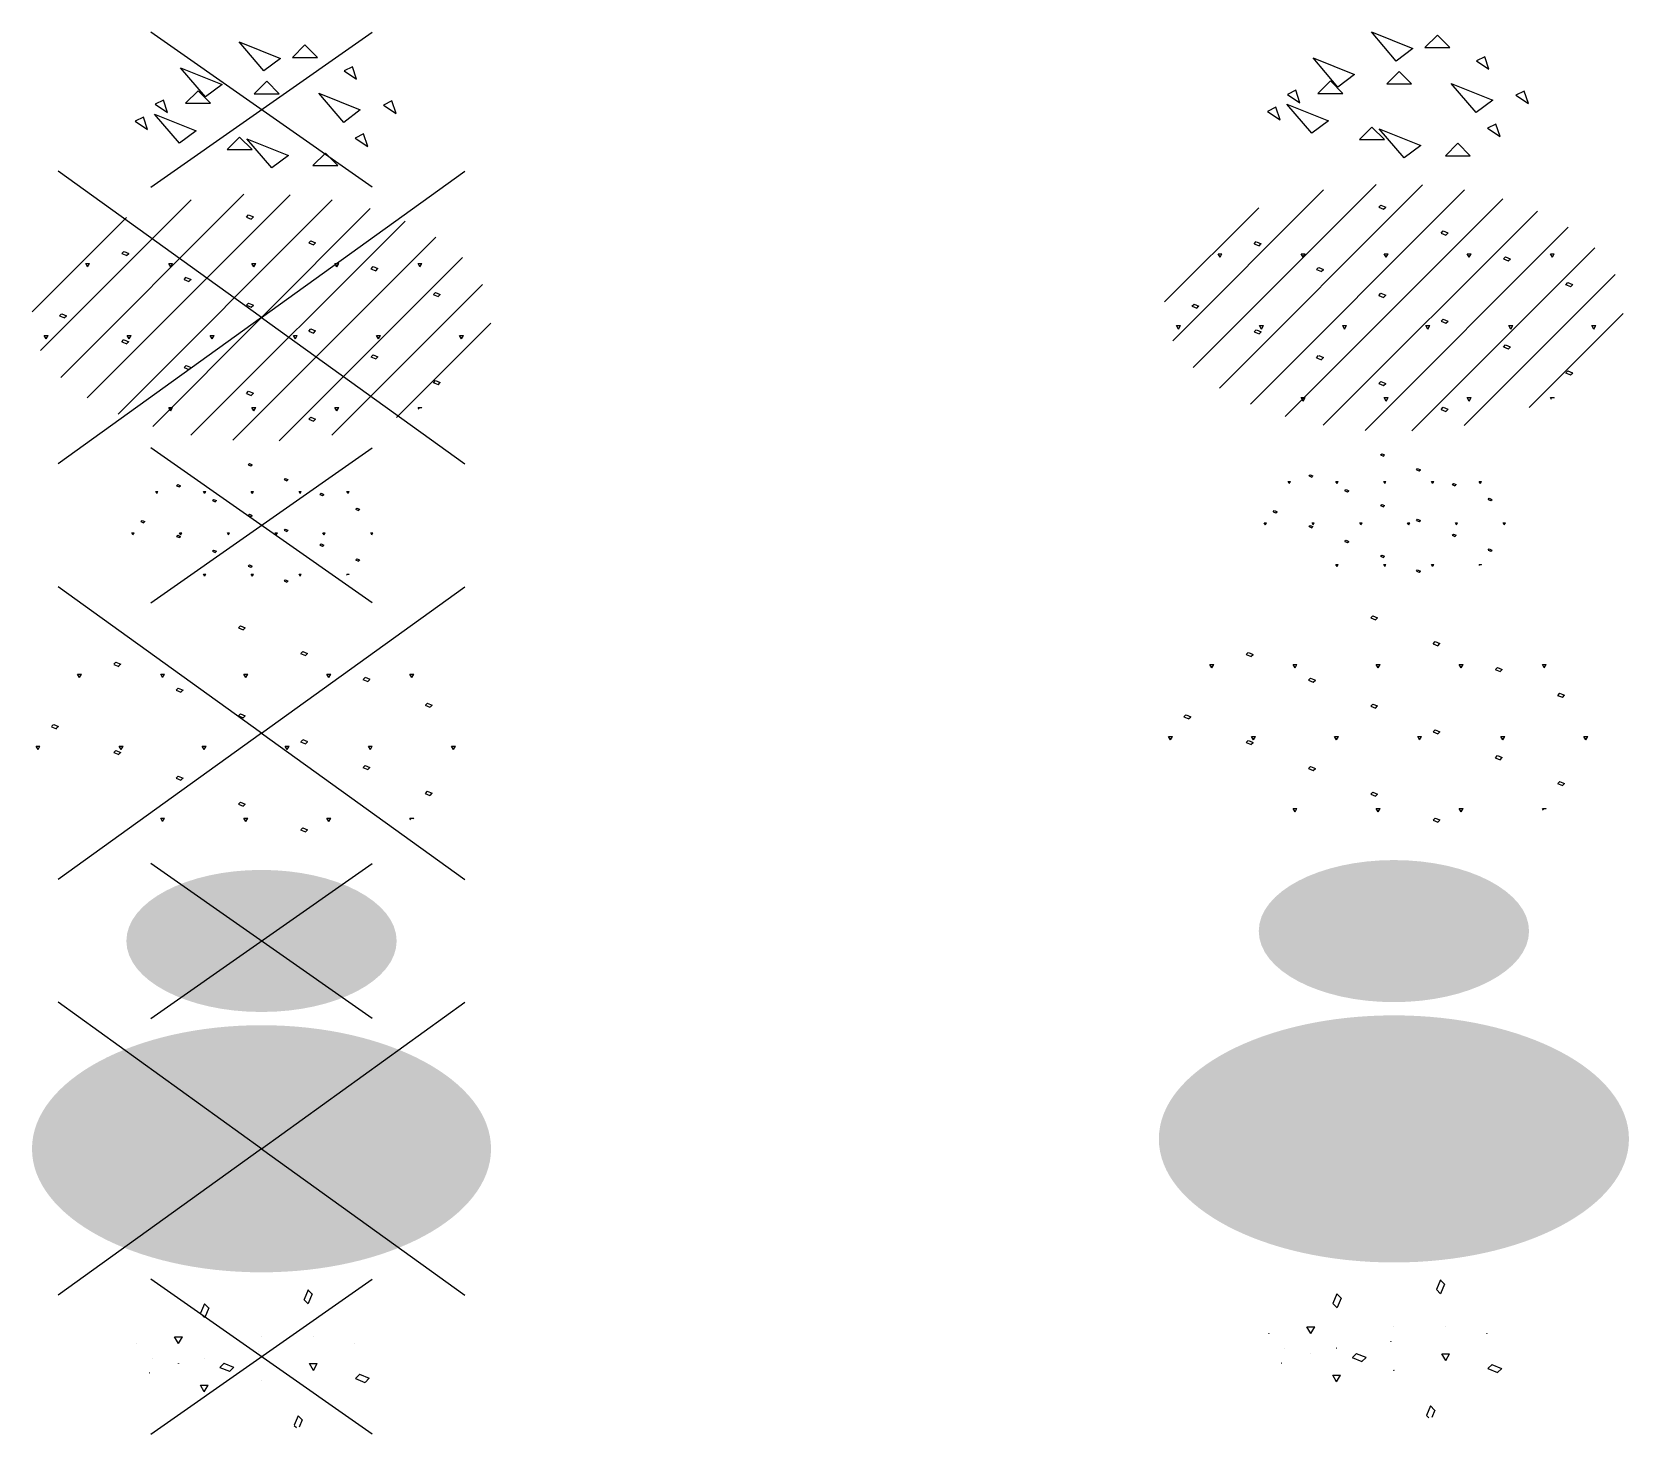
# Model space of a CAD drawing. Header units: metres. Extents: x -1099 to -1052, y 1073 to 2172.
# Drawn here: x -1090.48 to -1052.04, y 2138.03 to 2171.77 of the extents above; entities that cross this region are included whole.
import ezdxf
from ezdxf.enums import TextEntityAlignment as Align

# ---------------------------------------------------------------- set-up
doc = ezdxf.new("R2010")
doc.units = ezdxf.units.M
doc.styles.add('NLCS-ISO', font='NLCS-ISO.ttf')

# ---------------------------------------------------------------- blocks, each defined once
blk = doc.blocks.new('SVH-BETON_KL-SO')
for p, q in [((1.119, 1.606), (1.023, 1.375)), ((1.118, 1.604), (1.218, 1.504)), ((-1.372, 1.272), (-1.468, 1.041)), ((-1.373, 1.269), (-1.273, 1.169)), ((-1.272, 1.172), (-1.368, 0.941)), ((1.022, 1.373), (1.122, 1.273)), ((1.219, 1.506), (1.123, 1.275)), ((-1.469, 1.038), (-1.369, 0.938)), ((-2.094, 0.477), (-1.906, 0.477)), ((-2, 0.315), (-2.094, 0.477)), ((-2, 0.315), (-1.906, 0.477)), ((-1.005, -0.259), (-0.774, -0.354)), ((-1, -0.261), (-0.9, -0.161)), ((-0.905, -0.159), (-0.674, -0.254)), ((-0.769, -0.356), (-0.669, -0.256)), ((1.155, -0.17), (1.342, -0.17)), ((1.249, -0.333), (1.155, -0.17)), ((1.249, -0.333), (1.342, -0.17)), ((-1.471, -0.684), (-1.284, -0.684)), ((-1.378, -0.846), (-1.471, -0.684)), ((-1.378, -0.846), (-1.284, -0.684)), ((2.259, -0.524), (2.49, -0.62)), ((2.264, -0.526), (2.364, -0.426)), ((2.359, -0.424), (2.59, -0.52)), ((2.495, -0.622), (2.595, -0.522)), ((0.882, -1.423), (0.786, -1.654)), ((0.881, -1.425), (0.981, -1.525)), ((0.982, -1.523), (0.909, -1.7)), ((0.785, -1.656), (0.838, -1.709))]:
    blk.add_line(p, q)
for centre in [(0, 0.477), (1.249, 0.477), (-3.011, 0.314), (-0.074, 0.121), (2.238, 0.314), (-2.626, -0.036), (-2, -0.17), (-1.378, -0.036), (-2.701, -0.393), (0.002, -0.569)]:
    blk.add_circle(centre, 0.00119)
at = {"style": 'NLCS-ISO'}
blk.add_attdef('KLEUR', text='', height=1.8, dxfattribs=at).set_placement((4.25, 0), align=Align.MIDDLE_LEFT)
at = {"style": 'NLCS-ISO', "flags": 1}
blk.add_attdef('FUNCTIE', text='', height=1.8, dxfattribs=at).set_placement((0, -2.75), align=Align.TOP_CENTER)
blk = doc.blocks.new('SVH-BETON_ONGEWAPEND_INSITU_01-SO')
h = blk.add_hatch(color=253)
edge = h.paths.add_edge_path()
edge.add_ellipse((0, 0), major_axis=(5.658, 0), ratio=0.525412, start_angle=0, end_angle=360, ccw=False)
at = {"style": 'NLCS-ISO', "flags": 1}
blk.add_attdef('FUNCTIE', text='', height=1.8, dxfattribs=at).set_placement((0, -3.5), align=Align.TOP_CENTER)
blk = doc.blocks.new('SVH-BETON_ONGEWAPEND_INSITU_01_KL-SO')
h = blk.add_hatch(color=253)
edge = h.paths.add_edge_path()
edge.add_ellipse((0, 0), major_axis=(3.253, 0), ratio=0.525412, start_angle=0, end_angle=360, ccw=False)
at = {"style": 'NLCS-ISO'}
blk.add_attdef('KLEUR', text='', height=1.8, dxfattribs=at).set_placement((4.25, 0), align=Align.MIDDLE_LEFT)
at = {"style": 'NLCS-ISO', "flags": 1}
blk.add_attdef('FUNCTIE', text='', height=1.8, dxfattribs=at).set_placement((0, -2.75), align=Align.TOP_CENTER)
blk = doc.blocks.new('SVH-BETON_ONGEWAPEND_INSITU_02-SO')
for p, q in [((-0.556, 2.535), (-0.506, 2.585)), ((-0.556, 2.535), (-0.441, 2.487)), ((-0.506, 2.585), (-0.391, 2.537)), ((-0.441, 2.487), (-0.391, 2.537)), ((0.944, 1.914), (0.994, 1.964)), ((0.992, 1.964), (1.108, 1.916)), ((-3.556, 1.656), (-3.506, 1.706)), ((-3.554, 1.655), (-3.438, 1.607)), ((-3.504, 1.705), (-3.388, 1.657)), ((-3.441, 1.608), (-3.391, 1.658)), ((0.942, 1.914), (1.058, 1.866)), ((1.059, 1.866), (1.109, 1.916)), ((-4.38, 1.336), (-4.427, 1.417)), ((-4.427, 1.417), (-4.333, 1.417)), ((-4.38, 1.336), (-4.333, 1.417)), ((-2.38, 1.336), (-2.427, 1.417)), ((-2.427, 1.417), (-2.333, 1.417)), ((-2.38, 1.336), (-2.333, 1.417)), ((-0.38, 1.336), (-0.427, 1.417)), ((-0.427, 1.417), (-0.333, 1.417)), ((-0.38, 1.336), (-0.333, 1.417)), ((1.62, 1.336), (1.573, 1.417)), ((1.573, 1.417), (1.667, 1.417)), ((1.62, 1.336), (1.667, 1.417)), ((2.441, 1.293), (2.557, 1.245)), ((2.444, 1.292), (2.494, 1.342)), ((2.491, 1.343), (2.607, 1.295)), ((2.559, 1.244), (2.609, 1.294)), ((3.62, 1.336), (3.573, 1.417)), ((3.573, 1.417), (3.667, 1.417)), ((3.62, 1.336), (3.667, 1.417)), ((-2.056, 1.035), (-2.006, 1.085)), ((-2.055, 1.034), (-1.94, 0.987)), ((-2.005, 1.084), (-1.89, 1.037)), ((-1.941, 0.987), (-1.891, 1.037)), ((-0.556, 0.414), (-0.506, 0.464)), ((-0.556, 0.414), (-0.441, 0.366)), ((-0.506, 0.464), (-0.391, 0.416)), ((-0.441, 0.366), (-0.391, 0.416)), ((3.94, 0.672), (4.055, 0.625)), ((3.944, 0.671), (3.994, 0.721)), ((3.99, 0.722), (4.105, 0.675)), ((4.059, 0.623), (4.109, 0.673)), ((-5.056, 0.156), (-5.006, 0.206)), ((-5.053, 0.155), (-4.937, 0.107)), ((-5.003, 0.205), (-4.887, 0.157)), ((-4.941, 0.108), (-4.891, 0.158)), ((-5.38, -0.396), (-5.427, -0.315)), ((-5.427, -0.315), (-5.333, -0.315)), ((-5.38, -0.396), (-5.333, -0.315)), ((-3.38, -0.396), (-3.427, -0.315)), ((-3.427, -0.315), (-3.333, -0.315)), ((-3.38, -0.396), (-3.333, -0.315)), ((-1.38, -0.396), (-1.427, -0.315)), ((-1.427, -0.315), (-1.333, -0.315)), ((-1.38, -0.396), (-1.333, -0.315)), ((0.62, -0.396), (0.573, -0.315)), ((0.573, -0.315), (0.667, -0.315)), ((0.62, -0.396), (0.667, -0.315)), ((0.942, -0.207), (1.058, -0.255)), ((0.944, -0.208), (0.994, -0.158)), ((0.992, -0.157), (1.108, -0.205)), ((1.059, -0.256), (1.109, -0.206)), ((2.62, -0.396), (2.573, -0.315)), ((2.573, -0.315), (2.667, -0.315)), ((2.62, -0.396), (2.667, -0.315)), ((4.62, -0.396), (4.573, -0.315)), ((4.573, -0.315), (4.667, -0.315)), ((4.62, -0.396), (4.667, -0.315)), ((-3.556, -0.465), (-3.506, -0.415)), ((-3.554, -0.466), (-3.438, -0.514)), ((-3.504, -0.416), (-3.388, -0.464)), ((-3.441, -0.513), (-3.391, -0.463)), ((-2.056, -1.086), (-2.006, -1.036)), ((-2.055, -1.087), (-1.94, -1.135)), ((-2.005, -1.037), (-1.89, -1.085)), ((-1.941, -1.134), (-1.891, -1.084)), ((2.441, -0.828), (2.557, -0.876)), ((2.444, -0.829), (2.494, -0.779)), ((2.491, -0.778), (2.607, -0.826)), ((2.559, -0.877), (2.609, -0.827)), ((3.94, -1.449), (4.055, -1.497)), ((3.944, -1.45), (3.994, -1.4)), ((3.99, -1.399), (4.105, -1.447)), ((4.059, -1.498), (4.109, -1.448)), ((-0.556, -1.708), (-0.506, -1.658)), ((-0.556, -1.708), (-0.441, -1.756)), ((-0.506, -1.658), (-0.391, -1.706)), ((-0.441, -1.756), (-0.391, -1.706)), ((-2.38, -2.129), (-2.427, -2.047)), ((-2.427, -2.047), (-2.333, -2.047)), ((-2.38, -2.129), (-2.333, -2.047)), ((-0.38, -2.129), (-0.427, -2.047)), ((-0.427, -2.047), (-0.333, -2.047)), ((-0.38, -2.129), (-0.333, -2.047)), ((0.944, -2.329), (0.994, -2.279)), ((0.992, -2.279), (1.108, -2.326)), ((1.62, -2.129), (1.573, -2.047)), ((1.573, -2.047), (1.667, -2.047)), ((1.62, -2.129), (1.667, -2.047)), ((3.597, -2.089), (3.573, -2.047)), ((3.573, -2.047), (3.667, -2.047)), ((3.66, -2.058), (3.667, -2.047)), ((0.942, -2.329), (1.058, -2.376)), ((1.059, -2.377), (1.109, -2.327))]:
    blk.add_line(p, q)
at = {"style": 'NLCS-ISO', "flags": 1}
blk.add_attdef('FUNCTIE', text='', height=1.8, dxfattribs=at).set_placement((0, -3.5), align=Align.TOP_CENTER)
blk = doc.blocks.new('SVH-BETON_ONGEWAPEND_INSITU_02_KL-SO')
for p, q in [((-0.32, 1.458), (-0.291, 1.486)), ((-0.32, 1.458), (-0.254, 1.43)), ((-0.291, 1.486), (-0.225, 1.459)), ((-0.254, 1.43), (-0.225, 1.459)), ((-2.519, 0.768), (-2.546, 0.815)), ((-2.546, 0.815), (-2.492, 0.815)), ((-2.519, 0.768), (-2.492, 0.815)), ((-2.045, 0.952), (-2.016, 0.981)), ((-2.043, 0.952), (-1.977, 0.924)), ((-2.015, 0.98), (-1.948, 0.953)), ((-1.979, 0.925), (-1.95, 0.954)), ((-1.369, 0.768), (-1.396, 0.815)), ((-1.396, 0.815), (-1.342, 0.815)), ((-1.369, 0.768), (-1.342, 0.815)), ((-0.219, 0.768), (-0.246, 0.815)), ((-0.246, 0.815), (-0.192, 0.815)), ((-0.219, 0.768), (-0.192, 0.815)), ((0.542, 1.101), (0.608, 1.073)), ((0.543, 1.1), (0.571, 1.129)), ((0.571, 1.129), (0.637, 1.102)), ((0.609, 1.073), (0.638, 1.102)), ((0.931, 0.768), (0.904, 0.815)), ((0.904, 0.815), (0.958, 0.815)), ((0.931, 0.768), (0.958, 0.815)), ((1.405, 0.743), (1.434, 0.772)), ((1.432, 0.772), (1.499, 0.745)), ((2.081, 0.768), (2.054, 0.815)), ((2.054, 0.815), (2.108, 0.815)), ((2.081, 0.768), (2.108, 0.815)), ((-1.182, 0.595), (-1.154, 0.624)), ((-1.182, 0.595), (-1.115, 0.567)), ((-1.153, 0.624), (-1.087, 0.596)), ((-1.116, 0.568), (-1.087, 0.596)), ((1.404, 0.744), (1.47, 0.716)), ((1.471, 0.716), (1.5, 0.744)), ((2.265, 0.387), (2.332, 0.359)), ((2.268, 0.386), (2.296, 0.415)), ((2.294, 0.415), (2.361, 0.388)), ((2.334, 0.358), (2.363, 0.387)), ((-2.907, 0.09), (-2.879, 0.119)), ((-2.905, 0.089), (-2.839, 0.061)), ((-2.877, 0.118), (-2.81, 0.09)), ((-2.841, 0.062), (-2.812, 0.091)), ((-0.32, 0.238), (-0.291, 0.267)), ((-0.32, 0.238), (-0.254, 0.21)), ((-0.291, 0.267), (-0.225, 0.239)), ((-0.254, 0.21), (-0.225, 0.239)), ((-3.094, -0.228), (-3.121, -0.181)), ((-3.121, -0.181), (-3.067, -0.181)), ((-3.094, -0.228), (-3.067, -0.181)), ((-2.045, -0.267), (-2.016, -0.239)), ((-2.043, -0.268), (-1.977, -0.296)), ((-2.015, -0.239), (-1.948, -0.267)), ((-1.979, -0.295), (-1.95, -0.266)), ((-1.944, -0.228), (-1.971, -0.181)), ((-1.971, -0.181), (-1.917, -0.181)), ((-1.944, -0.228), (-1.917, -0.181)), ((-0.794, -0.228), (-0.821, -0.181)), ((-0.821, -0.181), (-0.767, -0.181)), ((-0.794, -0.228), (-0.767, -0.181)), ((0.356, -0.228), (0.329, -0.181)), ((0.329, -0.181), (0.383, -0.181)), ((0.356, -0.228), (0.383, -0.181)), ((0.542, -0.119), (0.608, -0.147)), ((0.543, -0.119), (0.571, -0.091)), ((0.571, -0.09), (0.637, -0.118)), ((0.609, -0.147), (0.638, -0.118)), ((1.506, -0.228), (1.479, -0.181)), ((1.479, -0.181), (1.533, -0.181)), ((1.506, -0.228), (1.533, -0.181)), ((2.656, -0.228), (2.629, -0.181)), ((2.629, -0.181), (2.683, -0.181)), ((2.656, -0.228), (2.683, -0.181)), ((-1.182, -0.625), (-1.154, -0.596)), ((-1.182, -0.625), (-1.115, -0.652)), ((-1.153, -0.596), (-1.087, -0.624)), ((-1.116, -0.652), (-1.087, -0.623)), ((1.404, -0.476), (1.47, -0.504)), ((1.405, -0.477), (1.434, -0.448)), ((1.432, -0.447), (1.499, -0.475)), ((1.471, -0.504), (1.5, -0.475)), ((-0.32, -0.982), (-0.291, -0.953)), ((-0.32, -0.982), (-0.254, -1.009)), ((-0.291, -0.953), (-0.225, -0.981)), ((-0.254, -1.009), (-0.225, -0.981)), ((2.265, -0.833), (2.332, -0.861)), ((2.268, -0.834), (2.296, -0.805)), ((2.294, -0.804), (2.361, -0.832)), ((2.334, -0.861), (2.363, -0.833)), ((-1.369, -1.224), (-1.396, -1.177)), ((-1.396, -1.177), (-1.342, -1.177)), ((-1.369, -1.224), (-1.342, -1.177)), ((-0.219, -1.224), (-0.246, -1.177)), ((-0.246, -1.177), (-0.192, -1.177)), ((-0.219, -1.224), (-0.192, -1.177)), ((0.542, -1.339), (0.608, -1.366)), ((0.543, -1.339), (0.571, -1.31)), ((0.571, -1.31), (0.637, -1.338)), ((0.609, -1.367), (0.638, -1.338)), ((0.931, -1.224), (0.904, -1.177)), ((0.904, -1.177), (0.958, -1.177)), ((0.931, -1.224), (0.958, -1.177)), ((2.068, -1.201), (2.054, -1.177)), ((2.054, -1.177), (2.108, -1.177)), ((2.105, -1.184), (2.108, -1.177))]:
    blk.add_line(p, q)
at = {"style": 'NLCS-ISO'}
blk.add_attdef('FORMAAT', text='', height=1.8, dxfattribs=at).set_placement((-4.25, 0), align=Align.MIDDLE_RIGHT)
blk.add_attdef('KLEUR', text='', height=1.8, dxfattribs=at).set_placement((4.25, 0), align=Align.MIDDLE_LEFT)
at = {"style": 'NLCS-ISO', "flags": 1}
blk.add_attdef('FUNCTIE', text='', height=1.8, dxfattribs=at).set_placement((0, -2.75), align=Align.TOP_CENTER)
blk = doc.blocks.new('SVH-BETON_SCHRAAL-SO')
for p, q in [((-5.323, -0.797), (-1.694, 2.832)), ((-4.834, -1.44), (-0.428, 2.966)), ((-4.197, -1.935), (0.689, 2.952)), ((-3.454, -2.322), (1.699, 2.831)), ((-5.519, 0.138), (-3.252, 2.405)), ((-2.619, -2.619), (2.619, 2.619)), ((-1.699, -2.831), (3.454, 2.322)), ((-0.362, 2.417), (-0.312, 2.467)), ((-0.362, 2.417), (-0.247, 2.369)), ((-0.312, 2.467), (-0.197, 2.419)), ((-0.247, 2.369), (-0.197, 2.419)), ((-0.689, -2.952), (4.197, 1.935)), ((-3.362, 1.538), (-3.312, 1.588)), ((-3.31, 1.587), (-3.194, 1.539)), ((-3.247, 1.49), (-3.197, 1.54)), ((1.136, 1.796), (1.252, 1.748)), ((1.138, 1.795), (1.188, 1.845)), ((1.186, 1.846), (1.302, 1.798)), ((1.253, 1.748), (1.303, 1.798)), ((-4.186, 1.217), (-4.233, 1.299)), ((-4.233, 1.299), (-4.139, 1.299)), ((-4.186, 1.217), (-4.139, 1.299)), ((-3.36, 1.537), (-3.244, 1.489)), ((-2.186, 1.217), (-2.233, 1.299)), ((-2.233, 1.299), (-2.139, 1.299)), ((-2.186, 1.217), (-2.139, 1.299)), ((-0.186, 1.217), (-0.233, 1.299)), ((-0.233, 1.299), (-0.139, 1.299)), ((-0.186, 1.217), (-0.139, 1.299)), ((0.428, -2.966), (4.834, 1.44)), ((1.814, 1.217), (1.767, 1.299)), ((1.767, 1.299), (1.861, 1.299)), ((1.814, 1.217), (1.861, 1.299)), ((2.635, 1.175), (2.751, 1.127)), ((2.638, 1.174), (2.688, 1.224)), ((2.685, 1.225), (2.801, 1.177)), ((2.753, 1.126), (2.803, 1.176)), ((3.814, 1.217), (3.767, 1.299)), ((3.767, 1.299), (3.861, 1.299)), ((3.814, 1.217), (3.861, 1.299)), ((-1.862, 0.917), (-1.812, 0.967)), ((-1.861, 0.916), (-1.746, 0.868)), ((-1.811, 0.966), (-1.696, 0.918)), ((-1.747, 0.869), (-1.697, 0.919)), ((1.694, -2.832), (5.323, 0.797)), ((4.134, 0.554), (4.249, 0.507)), ((4.138, 0.553), (4.188, 0.603)), ((4.184, 0.604), (4.299, 0.557)), ((4.253, 0.505), (4.303, 0.555)), ((-4.862, 0.038), (-4.812, 0.088)), ((-4.859, 0.037), (-4.743, -0.011)), ((-4.809, 0.087), (-4.693, 0.039)), ((-4.747, -0.01), (-4.697, 0.04)), ((-0.362, 0.295), (-0.312, 0.345)), ((-0.362, 0.295), (-0.247, 0.248)), ((-0.312, 0.345), (-0.197, 0.298)), ((-0.247, 0.248), (-0.197, 0.298)), ((1.136, -0.325), (1.252, -0.373)), ((1.138, -0.326), (1.188, -0.276)), ((1.186, -0.275), (1.302, -0.323)), ((1.253, -0.374), (1.303, -0.324)), ((3.252, -2.405), (5.519, -0.138)), ((-5.186, -0.515), (-5.233, -0.433)), ((-5.233, -0.433), (-5.139, -0.433)), ((-5.186, -0.515), (-5.139, -0.433)), ((-3.362, -0.583), (-3.312, -0.533)), ((-3.36, -0.584), (-3.244, -0.632)), ((-3.31, -0.534), (-3.194, -0.582)), ((-3.247, -0.631), (-3.197, -0.581)), ((-3.186, -0.515), (-3.233, -0.433)), ((-3.233, -0.433), (-3.139, -0.433)), ((-3.186, -0.515), (-3.139, -0.433)), ((-1.186, -0.515), (-1.233, -0.433)), ((-1.233, -0.433), (-1.139, -0.433)), ((-1.186, -0.515), (-1.139, -0.433)), ((0.814, -0.515), (0.767, -0.433)), ((0.767, -0.433), (0.861, -0.433)), ((0.814, -0.515), (0.861, -0.433)), ((2.814, -0.515), (2.767, -0.433)), ((2.767, -0.433), (2.861, -0.433)), ((2.814, -0.515), (2.861, -0.433)), ((4.814, -0.515), (4.767, -0.433)), ((4.767, -0.433), (4.861, -0.433)), ((4.814, -0.515), (4.861, -0.433)), ((2.635, -0.946), (2.751, -0.994)), ((2.638, -0.947), (2.688, -0.897)), ((2.685, -0.896), (2.801, -0.944)), ((2.753, -0.995), (2.803, -0.945)), ((-1.862, -1.205), (-1.812, -1.155)), ((-1.861, -1.205), (-1.746, -1.253)), ((-1.811, -1.155), (-1.696, -1.203)), ((-1.747, -1.252), (-1.697, -1.202)), ((4.138, -1.569), (4.188, -1.519)), ((4.184, -1.517), (4.299, -1.565)), ((-0.362, -1.826), (-0.312, -1.776)), ((-0.362, -1.826), (-0.247, -1.874)), ((-0.312, -1.776), (-0.197, -1.824)), ((-0.247, -1.874), (-0.197, -1.824)), ((4.134, -1.567), (4.249, -1.615)), ((4.253, -1.616), (4.303, -1.566)), ((-2.186, -2.247), (-2.233, -2.165)), ((-2.233, -2.165), (-2.139, -2.165)), ((-2.186, -2.247), (-2.139, -2.165)), ((-0.186, -2.247), (-0.233, -2.165)), ((-0.233, -2.165), (-0.139, -2.165)), ((-0.186, -2.247), (-0.139, -2.165)), ((1.814, -2.247), (1.767, -2.165)), ((1.767, -2.165), (1.861, -2.165)), ((1.814, -2.247), (1.861, -2.165)), ((3.791, -2.207), (3.767, -2.165)), ((3.767, -2.165), (3.861, -2.165)), ((3.854, -2.176), (3.861, -2.165)), ((1.136, -2.447), (1.252, -2.495)), ((1.138, -2.447), (1.188, -2.397)), ((1.186, -2.397), (1.302, -2.445)), ((1.253, -2.495), (1.303, -2.445))]:
    blk.add_line(p, q)
at = {"style": 'NLCS-ISO', "flags": 1}
blk.add_attdef('FUNCTIE', text='', height=1.8, dxfattribs=at).set_placement((0, -3.5), align=Align.TOP_CENTER)
blk = doc.blocks.new('SVH-BETON_SCHRAAL_KL-SO')
for p, q in [((-0.542, 1.633), (0.458, 1.233)), ((0.058, 0.933), (-0.542, 1.633)), ((1.046, 1.558), (0.746, 1.258)), ((1.346, 1.258), (1.046, 1.558)), ((0.458, 1.233), (0.058, 0.933)), ((0.746, 1.258), (1.346, 1.258)), ((-1.947, 1.009), (-0.947, 0.609)), ((-1.347, 0.309), (-1.947, 1.009)), ((2.186, 1.035), (1.986, 0.935)), ((1.986, 0.935), (2.286, 0.735)), ((2.286, 0.735), (2.186, 1.035)), ((-1.528, 0.454), (-1.828, 0.154)), ((-1.228, 0.154), (-1.528, 0.454)), ((-0.947, 0.609), (-1.347, 0.309)), ((0.126, 0.685), (-0.174, 0.385)), ((-0.174, 0.385), (0.426, 0.385)), ((0.426, 0.385), (0.126, 0.685)), ((1.378, 0.396), (2.378, -0.004)), ((1.978, -0.304), (1.378, 0.396)), ((-2.363, 0.232), (-2.563, 0.132)), ((-2.563, 0.132), (-2.263, -0.068)), ((-2.263, -0.068), (-2.363, 0.232)), ((-1.828, 0.154), (-1.228, 0.154)), ((3.138, 0.21), (2.938, 0.11)), ((2.938, 0.11), (3.238, -0.09)), ((3.238, -0.09), (3.138, 0.21)), ((-2.841, -0.178), (-3.041, -0.278)), ((-3.041, -0.278), (-2.741, -0.478)), ((-2.741, -0.478), (-2.841, -0.178)), ((-2.577, -0.105), (-1.577, -0.505)), ((-1.977, -0.805), (-2.577, -0.105)), ((2.378, -0.004), (1.978, -0.304)), ((-1.577, -0.505), (-1.977, -0.805)), ((-0.528, -0.657), (-0.828, -0.957)), ((-0.228, -0.957), (-0.528, -0.657)), ((-0.352, -0.698), (0.648, -1.098)), ((0.248, -1.398), (-0.352, -0.698)), ((2.456, -0.584), (2.256, -0.684)), ((2.256, -0.684), (2.556, -0.884)), ((2.556, -0.884), (2.456, -0.584)), ((-0.828, -0.957), (-0.228, -0.957)), ((0.648, -1.098), (0.248, -1.398)), ((1.538, -1.044), (1.238, -1.344)), ((1.838, -1.344), (1.538, -1.044)), ((1.238, -1.344), (1.838, -1.344))]:
    blk.add_line(p, q)
at = {"style": 'NLCS-ISO'}
blk.add_attdef('FORMAAT', text='', height=1.8, dxfattribs=at).set_placement((-4.25, 0), align=Align.MIDDLE_RIGHT)
blk.add_attdef('KLEUR', text='', height=1.8, dxfattribs=at).set_placement((4.25, 0), align=Align.MIDDLE_LEFT)
at = {"style": 'NLCS-ISO', "flags": 1}
blk.add_attdef('FUNCTIE', text='', height=1.8, dxfattribs=at).set_placement((0, -2.75), align=Align.TOP_CENTER)
blk = doc.blocks.new('V-SVH-BETON_KL-SO')
for p, q in [((-2.662, -1.864), (2.662, 1.864)), ((2.662, -1.864), (-2.662, 1.864)), ((1.119, 1.606), (1.023, 1.375)), ((1.118, 1.604), (1.218, 1.504)), ((-1.372, 1.272), (-1.468, 1.041)), ((-1.373, 1.269), (-1.273, 1.169)), ((-1.272, 1.172), (-1.368, 0.941)), ((1.022, 1.373), (1.122, 1.273)), ((1.219, 1.506), (1.123, 1.275)), ((-1.469, 1.038), (-1.369, 0.938)), ((-2.094, 0.477), (-1.906, 0.477)), ((-2, 0.315), (-2.094, 0.477)), ((-2, 0.315), (-1.906, 0.477)), ((-1.005, -0.259), (-0.774, -0.354)), ((-1, -0.261), (-0.9, -0.161)), ((-0.905, -0.159), (-0.674, -0.254)), ((-0.769, -0.356), (-0.669, -0.256)), ((1.155, -0.17), (1.342, -0.17)), ((1.249, -0.333), (1.155, -0.17)), ((1.249, -0.333), (1.342, -0.17)), ((-1.471, -0.684), (-1.284, -0.684)), ((-1.378, -0.846), (-1.471, -0.684)), ((-1.378, -0.846), (-1.284, -0.684)), ((2.259, -0.524), (2.49, -0.62)), ((2.264, -0.526), (2.364, -0.426)), ((2.359, -0.424), (2.59, -0.52)), ((2.495, -0.622), (2.595, -0.522)), ((0.882, -1.423), (0.786, -1.654)), ((0.881, -1.425), (0.981, -1.525)), ((0.982, -1.523), (0.909, -1.7)), ((0.785, -1.656), (0.838, -1.709))]:
    blk.add_line(p, q)
for centre in [(0, 0.477), (1.249, 0.477), (-3.011, 0.314), (-0.074, 0.121), (2.238, 0.314), (-2.626, -0.036), (-2, -0.17), (-1.378, -0.036), (-2.701, -0.393), (0.002, -0.569)]:
    blk.add_circle(centre, 0.00119)
at = {"style": 'NLCS-ISO'}
blk.add_attdef('KLEUR', text='', height=1.8, dxfattribs=at).set_placement((4.25, 0), align=Align.MIDDLE_LEFT)
at = {"style": 'NLCS-ISO', "flags": 1}
blk.add_attdef('FUNCTIE', text='', height=1.8, dxfattribs=at).set_placement((0, -2.75), align=Align.TOP_CENTER)
blk = doc.blocks.new('V-SVH-BETON_ONGEWAPEND_INSITU_01-SO')
h = blk.add_hatch(color=254)
edge = h.paths.add_edge_path()
edge.add_ellipse((0, 0), major_axis=(5.525, 0), ratio=0.538076, start_angle=0, end_angle=360, ccw=False)
for q in [(-4.895, 3.524), (4.895, 3.524), (-4.895, -3.524), (4.895, -3.524)]:
    blk.add_line((0, 0), q)
at = {"style": 'NLCS-ISO', "flags": 1}
blk.add_attdef('FUNCTIE', text='', height=1.8, dxfattribs=at).set_placement((0, -3.975), align=Align.TOP_CENTER)
blk = doc.blocks.new('V-SVH-BETON_ONGEWAPEND_INSITU_01_KL-SO')
h = blk.add_hatch(color=253)
edge = h.paths.add_edge_path()
edge.add_ellipse((0, 0), major_axis=(3.253, 0), ratio=0.525412, start_angle=0, end_angle=360, ccw=False)
for p, q in [((-2.662, -1.864), (2.662, 1.864)), ((2.662, -1.864), (-2.662, 1.864))]:
    blk.add_line(p, q)
at = {"style": 'NLCS-ISO'}
blk.add_attdef('KLEUR', text='', height=1.8, dxfattribs=at).set_placement((4.25, 0), align=Align.MIDDLE_LEFT)
at = {"style": 'NLCS-ISO', "flags": 1}
blk.add_attdef('FUNCTIE', text='', height=1.8, dxfattribs=at).set_placement((0, -2.75), align=Align.TOP_CENTER)
blk = doc.blocks.new('V-SVH-BETON_ONGEWAPEND_INSITU_02-SO')
for p, q in [((0, 0), (-4.895, 3.524)), ((0, 0), (4.895, 3.524)), ((-0.556, 2.535), (-0.506, 2.585)), ((-0.556, 2.535), (-0.441, 2.487)), ((-0.506, 2.585), (-0.391, 2.537)), ((-0.441, 2.487), (-0.391, 2.537)), ((0.944, 1.914), (0.994, 1.964)), ((0.992, 1.964), (1.108, 1.916)), ((-3.556, 1.656), (-3.506, 1.706)), ((-3.554, 1.655), (-3.438, 1.607)), ((-3.504, 1.705), (-3.388, 1.657)), ((-3.441, 1.608), (-3.391, 1.658)), ((0.942, 1.914), (1.058, 1.866)), ((1.059, 1.866), (1.109, 1.916)), ((-4.38, 1.336), (-4.427, 1.417)), ((-4.427, 1.417), (-4.333, 1.417)), ((-4.38, 1.336), (-4.333, 1.417)), ((-2.38, 1.336), (-2.427, 1.417)), ((-2.427, 1.417), (-2.333, 1.417)), ((-2.38, 1.336), (-2.333, 1.417)), ((-0.38, 1.336), (-0.427, 1.417)), ((-0.427, 1.417), (-0.333, 1.417)), ((-0.38, 1.336), (-0.333, 1.417)), ((1.62, 1.336), (1.573, 1.417)), ((1.573, 1.417), (1.667, 1.417)), ((1.62, 1.336), (1.667, 1.417)), ((2.441, 1.293), (2.557, 1.245)), ((2.444, 1.292), (2.494, 1.342)), ((2.491, 1.343), (2.607, 1.295)), ((2.559, 1.244), (2.609, 1.294)), ((3.62, 1.336), (3.573, 1.417)), ((3.573, 1.417), (3.667, 1.417)), ((3.62, 1.336), (3.667, 1.417)), ((-2.056, 1.035), (-2.006, 1.085)), ((-2.055, 1.034), (-1.94, 0.987)), ((-2.005, 1.084), (-1.89, 1.037)), ((-1.941, 0.987), (-1.891, 1.037)), ((-0.556, 0.414), (-0.506, 0.464)), ((-0.556, 0.414), (-0.441, 0.366)), ((-0.506, 0.464), (-0.391, 0.416)), ((-0.441, 0.366), (-0.391, 0.416)), ((3.94, 0.672), (4.055, 0.625)), ((3.944, 0.671), (3.994, 0.721)), ((3.99, 0.722), (4.105, 0.675)), ((4.059, 0.623), (4.109, 0.673)), ((-5.056, 0.156), (-5.006, 0.206)), ((-5.053, 0.155), (-4.937, 0.107)), ((-5.003, 0.205), (-4.887, 0.157)), ((-4.941, 0.108), (-4.891, 0.158)), ((-5.38, -0.396), (-5.427, -0.315)), ((-5.427, -0.315), (-5.333, -0.315)), ((-5.38, -0.396), (-5.333, -0.315)), ((0, 0), (-4.895, -3.524)), ((-3.38, -0.396), (-3.427, -0.315)), ((-3.427, -0.315), (-3.333, -0.315)), ((-3.38, -0.396), (-3.333, -0.315)), ((-1.38, -0.396), (-1.427, -0.315)), ((-1.427, -0.315), (-1.333, -0.315)), ((-1.38, -0.396), (-1.333, -0.315)), ((0, 0), (4.895, -3.524)), ((0.62, -0.396), (0.573, -0.315)), ((0.573, -0.315), (0.667, -0.315)), ((0.62, -0.396), (0.667, -0.315)), ((0.942, -0.207), (1.058, -0.255)), ((0.944, -0.208), (0.994, -0.158)), ((0.992, -0.157), (1.108, -0.205)), ((1.059, -0.256), (1.109, -0.206)), ((2.62, -0.396), (2.573, -0.315)), ((2.573, -0.315), (2.667, -0.315)), ((2.62, -0.396), (2.667, -0.315)), ((4.62, -0.396), (4.573, -0.315)), ((4.573, -0.315), (4.667, -0.315)), ((4.62, -0.396), (4.667, -0.315)), ((-3.556, -0.465), (-3.506, -0.415)), ((-3.554, -0.466), (-3.438, -0.514)), ((-3.504, -0.416), (-3.388, -0.464)), ((-3.441, -0.513), (-3.391, -0.463)), ((-2.056, -1.086), (-2.006, -1.036)), ((-2.055, -1.087), (-1.94, -1.135)), ((-2.005, -1.037), (-1.89, -1.085)), ((-1.941, -1.134), (-1.891, -1.084)), ((2.441, -0.828), (2.557, -0.876)), ((2.444, -0.829), (2.494, -0.779)), ((2.491, -0.778), (2.607, -0.826)), ((2.559, -0.877), (2.609, -0.827)), ((3.94, -1.449), (4.055, -1.497)), ((3.944, -1.45), (3.994, -1.4)), ((3.99, -1.399), (4.105, -1.447)), ((4.059, -1.498), (4.109, -1.448)), ((-0.556, -1.708), (-0.506, -1.658)), ((-0.556, -1.708), (-0.441, -1.756)), ((-0.506, -1.658), (-0.391, -1.706)), ((-0.441, -1.756), (-0.391, -1.706)), ((-2.38, -2.129), (-2.427, -2.047)), ((-2.427, -2.047), (-2.333, -2.047)), ((-2.38, -2.129), (-2.333, -2.047)), ((-0.38, -2.129), (-0.427, -2.047)), ((-0.427, -2.047), (-0.333, -2.047)), ((-0.38, -2.129), (-0.333, -2.047)), ((0.944, -2.329), (0.994, -2.279)), ((0.992, -2.279), (1.108, -2.326)), ((1.62, -2.129), (1.573, -2.047)), ((1.573, -2.047), (1.667, -2.047)), ((1.62, -2.129), (1.667, -2.047)), ((3.597, -2.089), (3.573, -2.047)), ((3.573, -2.047), (3.667, -2.047)), ((3.66, -2.058), (3.667, -2.047)), ((0.942, -2.329), (1.058, -2.376)), ((1.059, -2.377), (1.109, -2.327))]:
    blk.add_line(p, q)
at = {"style": 'NLCS-ISO', "flags": 1}
blk.add_attdef('FUNCTIE', text='', height=1.8, dxfattribs=at).set_placement((0, -3.975), align=Align.TOP_CENTER)
blk = doc.blocks.new('V-SVH-BETON_ONGEWAPEND_INSITU_02_KL-SO')
for p, q in [((-2.662, -1.864), (2.662, 1.864)), ((2.662, -1.864), (-2.662, 1.864)), ((-0.32, 1.458), (-0.291, 1.486)), ((-0.32, 1.458), (-0.254, 1.43)), ((-0.291, 1.486), (-0.225, 1.459)), ((-0.254, 1.43), (-0.225, 1.459)), ((-2.519, 0.768), (-2.546, 0.815)), ((-2.546, 0.815), (-2.492, 0.815)), ((-2.519, 0.768), (-2.492, 0.815)), ((-2.045, 0.952), (-2.016, 0.981)), ((-2.043, 0.952), (-1.977, 0.924)), ((-2.015, 0.98), (-1.948, 0.953)), ((-1.979, 0.925), (-1.95, 0.954)), ((-1.369, 0.768), (-1.396, 0.815)), ((-1.396, 0.815), (-1.342, 0.815)), ((-1.369, 0.768), (-1.342, 0.815)), ((-0.219, 0.768), (-0.246, 0.815)), ((-0.246, 0.815), (-0.192, 0.815)), ((-0.219, 0.768), (-0.192, 0.815)), ((0.542, 1.101), (0.608, 1.073)), ((0.543, 1.1), (0.571, 1.129)), ((0.571, 1.129), (0.637, 1.102)), ((0.609, 1.073), (0.638, 1.102)), ((0.931, 0.768), (0.904, 0.815)), ((0.904, 0.815), (0.958, 0.815)), ((0.931, 0.768), (0.958, 0.815)), ((1.405, 0.743), (1.434, 0.772)), ((1.432, 0.772), (1.499, 0.745)), ((2.081, 0.768), (2.054, 0.815)), ((2.054, 0.815), (2.108, 0.815)), ((2.081, 0.768), (2.108, 0.815)), ((-1.182, 0.595), (-1.154, 0.624)), ((-1.182, 0.595), (-1.115, 0.567)), ((-1.153, 0.624), (-1.087, 0.596)), ((-1.116, 0.568), (-1.087, 0.596)), ((1.404, 0.744), (1.47, 0.716)), ((1.471, 0.716), (1.5, 0.744)), ((2.265, 0.387), (2.332, 0.359)), ((2.268, 0.386), (2.296, 0.415)), ((2.294, 0.415), (2.361, 0.388)), ((2.334, 0.358), (2.363, 0.387)), ((-2.907, 0.09), (-2.879, 0.119)), ((-2.905, 0.089), (-2.839, 0.061)), ((-2.877, 0.118), (-2.81, 0.09)), ((-2.841, 0.062), (-2.812, 0.091)), ((-0.32, 0.238), (-0.291, 0.267)), ((-0.32, 0.238), (-0.254, 0.21)), ((-0.291, 0.267), (-0.225, 0.239)), ((-0.254, 0.21), (-0.225, 0.239)), ((-3.094, -0.228), (-3.121, -0.181)), ((-3.121, -0.181), (-3.067, -0.181)), ((-3.094, -0.228), (-3.067, -0.181)), ((-2.045, -0.267), (-2.016, -0.239)), ((-2.043, -0.268), (-1.977, -0.296)), ((-2.015, -0.239), (-1.948, -0.267)), ((-1.979, -0.295), (-1.95, -0.266)), ((-1.944, -0.228), (-1.971, -0.181)), ((-1.971, -0.181), (-1.917, -0.181)), ((-1.944, -0.228), (-1.917, -0.181)), ((-0.794, -0.228), (-0.821, -0.181)), ((-0.821, -0.181), (-0.767, -0.181)), ((-0.794, -0.228), (-0.767, -0.181)), ((0.356, -0.228), (0.329, -0.181)), ((0.329, -0.181), (0.383, -0.181)), ((0.356, -0.228), (0.383, -0.181)), ((0.542, -0.119), (0.608, -0.147)), ((0.543, -0.119), (0.571, -0.091)), ((0.571, -0.09), (0.637, -0.118)), ((0.609, -0.147), (0.638, -0.118)), ((1.506, -0.228), (1.479, -0.181)), ((1.479, -0.181), (1.533, -0.181)), ((1.506, -0.228), (1.533, -0.181)), ((2.656, -0.228), (2.629, -0.181)), ((2.629, -0.181), (2.683, -0.181)), ((2.656, -0.228), (2.683, -0.181)), ((-1.182, -0.625), (-1.154, -0.596)), ((-1.182, -0.625), (-1.115, -0.652)), ((-1.153, -0.596), (-1.087, -0.624)), ((-1.116, -0.652), (-1.087, -0.623)), ((1.404, -0.476), (1.47, -0.504)), ((1.405, -0.477), (1.434, -0.448)), ((1.432, -0.447), (1.499, -0.475)), ((1.471, -0.504), (1.5, -0.475)), ((-0.32, -0.982), (-0.291, -0.953)), ((-0.32, -0.982), (-0.254, -1.009)), ((-0.291, -0.953), (-0.225, -0.981)), ((-0.254, -1.009), (-0.225, -0.981)), ((2.265, -0.833), (2.332, -0.861)), ((2.268, -0.834), (2.296, -0.805)), ((2.294, -0.804), (2.361, -0.832)), ((2.334, -0.861), (2.363, -0.833)), ((-1.369, -1.224), (-1.396, -1.177)), ((-1.396, -1.177), (-1.342, -1.177)), ((-1.369, -1.224), (-1.342, -1.177)), ((-0.219, -1.224), (-0.246, -1.177)), ((-0.246, -1.177), (-0.192, -1.177)), ((-0.219, -1.224), (-0.192, -1.177)), ((0.542, -1.339), (0.608, -1.366)), ((0.543, -1.339), (0.571, -1.31)), ((0.571, -1.31), (0.637, -1.338)), ((0.609, -1.367), (0.638, -1.338)), ((0.931, -1.224), (0.904, -1.177)), ((0.904, -1.177), (0.958, -1.177)), ((0.931, -1.224), (0.958, -1.177)), ((2.068, -1.201), (2.054, -1.177)), ((2.054, -1.177), (2.108, -1.177)), ((2.105, -1.184), (2.108, -1.177))]:
    blk.add_line(p, q)
at = {"style": 'NLCS-ISO'}
blk.add_attdef('FORMAAT', text='', height=1.8, dxfattribs=at).set_placement((-4.25, 0), align=Align.MIDDLE_RIGHT)
blk.add_attdef('KLEUR', text='', height=1.8, dxfattribs=at).set_placement((4.25, 0), align=Align.MIDDLE_LEFT)
at = {"style": 'NLCS-ISO', "flags": 1}
blk.add_attdef('FUNCTIE', text='', height=1.8, dxfattribs=at).set_placement((0, -2.75), align=Align.TOP_CENTER)
blk = doc.blocks.new('V-SVH-BETON_SCHRAAL-SO')
for p, q in [((0, 0), (-4.895, 3.524)), ((0, 0), (4.895, 3.524)), ((-5.323, -0.797), (-1.694, 2.832)), ((-4.834, -1.44), (-0.428, 2.966)), ((-4.197, -1.935), (0.689, 2.952)), ((-3.454, -2.322), (1.699, 2.831)), ((-5.519, 0.138), (-3.252, 2.405)), ((-2.619, -2.619), (2.619, 2.619)), ((-1.699, -2.831), (3.454, 2.322)), ((-0.362, 2.417), (-0.312, 2.467)), ((-0.362, 2.417), (-0.247, 2.369)), ((-0.312, 2.467), (-0.197, 2.419)), ((-0.247, 2.369), (-0.197, 2.419)), ((-0.689, -2.952), (4.197, 1.935)), ((-3.362, 1.538), (-3.312, 1.588)), ((-3.31, 1.587), (-3.194, 1.539)), ((-3.247, 1.49), (-3.197, 1.54)), ((1.136, 1.796), (1.252, 1.748)), ((1.138, 1.795), (1.188, 1.845)), ((1.186, 1.846), (1.302, 1.798)), ((1.253, 1.748), (1.303, 1.798)), ((-4.186, 1.217), (-4.233, 1.299)), ((-4.233, 1.299), (-4.139, 1.299)), ((-4.186, 1.217), (-4.139, 1.299)), ((-3.36, 1.537), (-3.244, 1.489)), ((-2.186, 1.217), (-2.233, 1.299)), ((-2.233, 1.299), (-2.139, 1.299)), ((-2.186, 1.217), (-2.139, 1.299)), ((-0.186, 1.217), (-0.233, 1.299)), ((-0.233, 1.299), (-0.139, 1.299)), ((-0.186, 1.217), (-0.139, 1.299)), ((0.428, -2.966), (4.834, 1.44)), ((1.814, 1.217), (1.767, 1.299)), ((1.767, 1.299), (1.861, 1.299)), ((1.814, 1.217), (1.861, 1.299)), ((2.635, 1.175), (2.751, 1.127)), ((2.638, 1.174), (2.688, 1.224)), ((2.685, 1.225), (2.801, 1.177)), ((2.753, 1.126), (2.803, 1.176)), ((3.814, 1.217), (3.767, 1.299)), ((3.767, 1.299), (3.861, 1.299)), ((3.814, 1.217), (3.861, 1.299)), ((-1.862, 0.917), (-1.812, 0.967)), ((-1.861, 0.916), (-1.746, 0.868)), ((-1.811, 0.966), (-1.696, 0.918)), ((-1.747, 0.869), (-1.697, 0.919)), ((1.694, -2.832), (5.323, 0.797)), ((4.134, 0.554), (4.249, 0.507)), ((4.138, 0.553), (4.188, 0.603)), ((4.184, 0.604), (4.299, 0.557)), ((4.253, 0.505), (4.303, 0.555)), ((-4.862, 0.038), (-4.812, 0.088)), ((-4.859, 0.037), (-4.743, -0.011)), ((-4.809, 0.087), (-4.693, 0.039)), ((-4.747, -0.01), (-4.697, 0.04)), ((-0.362, 0.295), (-0.312, 0.345)), ((-0.362, 0.295), (-0.247, 0.248)), ((-0.312, 0.345), (-0.197, 0.298)), ((-0.247, 0.248), (-0.197, 0.298)), ((0, 0), (-4.895, -3.524)), ((0, 0), (4.895, -3.524)), ((1.136, -0.325), (1.252, -0.373)), ((1.138, -0.326), (1.188, -0.276)), ((1.186, -0.275), (1.302, -0.323)), ((1.253, -0.374), (1.303, -0.324)), ((3.252, -2.405), (5.519, -0.138)), ((-5.186, -0.515), (-5.233, -0.433)), ((-5.233, -0.433), (-5.139, -0.433)), ((-5.186, -0.515), (-5.139, -0.433)), ((-3.362, -0.583), (-3.312, -0.533)), ((-3.36, -0.584), (-3.244, -0.632)), ((-3.31, -0.534), (-3.194, -0.582)), ((-3.247, -0.631), (-3.197, -0.581)), ((-3.186, -0.515), (-3.233, -0.433)), ((-3.233, -0.433), (-3.139, -0.433)), ((-3.186, -0.515), (-3.139, -0.433)), ((-1.186, -0.515), (-1.233, -0.433)), ((-1.233, -0.433), (-1.139, -0.433)), ((-1.186, -0.515), (-1.139, -0.433)), ((0.814, -0.515), (0.767, -0.433)), ((0.767, -0.433), (0.861, -0.433)), ((0.814, -0.515), (0.861, -0.433)), ((2.814, -0.515), (2.767, -0.433)), ((2.767, -0.433), (2.861, -0.433)), ((2.814, -0.515), (2.861, -0.433)), ((4.814, -0.515), (4.767, -0.433)), ((4.767, -0.433), (4.861, -0.433)), ((4.814, -0.515), (4.861, -0.433)), ((2.635, -0.946), (2.751, -0.994)), ((2.638, -0.947), (2.688, -0.897)), ((2.685, -0.896), (2.801, -0.944)), ((2.753, -0.995), (2.803, -0.945)), ((-1.862, -1.205), (-1.812, -1.155)), ((-1.861, -1.205), (-1.746, -1.253)), ((-1.811, -1.155), (-1.696, -1.203)), ((-1.747, -1.252), (-1.697, -1.202)), ((4.138, -1.569), (4.188, -1.519)), ((4.184, -1.517), (4.299, -1.565)), ((-0.362, -1.826), (-0.312, -1.776)), ((-0.362, -1.826), (-0.247, -1.874)), ((-0.312, -1.776), (-0.197, -1.824)), ((-0.247, -1.874), (-0.197, -1.824)), ((4.134, -1.567), (4.249, -1.615)), ((4.253, -1.616), (4.303, -1.566)), ((-2.186, -2.247), (-2.233, -2.165)), ((-2.233, -2.165), (-2.139, -2.165)), ((-2.186, -2.247), (-2.139, -2.165)), ((-0.186, -2.247), (-0.233, -2.165)), ((-0.233, -2.165), (-0.139, -2.165)), ((-0.186, -2.247), (-0.139, -2.165)), ((1.814, -2.247), (1.767, -2.165)), ((1.767, -2.165), (1.861, -2.165)), ((1.814, -2.247), (1.861, -2.165)), ((3.791, -2.207), (3.767, -2.165)), ((3.767, -2.165), (3.861, -2.165)), ((3.854, -2.176), (3.861, -2.165)), ((1.136, -2.447), (1.252, -2.495)), ((1.138, -2.447), (1.188, -2.397)), ((1.186, -2.397), (1.302, -2.445)), ((1.253, -2.495), (1.303, -2.445))]:
    blk.add_line(p, q)
at = {"style": 'NLCS-ISO', "flags": 1}
blk.add_attdef('FUNCTIE', text='', height=1.8, dxfattribs=at).set_placement((0, -3.975), align=Align.TOP_CENTER)
blk = doc.blocks.new('V-SVH-BETON_SCHRAAL_KL-SO')
for p, q in [((-2.662, -1.864), (2.662, 1.864)), ((2.662, -1.864), (-2.662, 1.864)), ((-0.542, 1.633), (0.458, 1.233)), ((0.058, 0.933), (-0.542, 1.633)), ((1.046, 1.558), (0.746, 1.258)), ((1.346, 1.258), (1.046, 1.558)), ((0.458, 1.233), (0.058, 0.933)), ((0.746, 1.258), (1.346, 1.258)), ((-1.947, 1.009), (-0.947, 0.609)), ((-1.347, 0.309), (-1.947, 1.009)), ((2.186, 1.035), (1.986, 0.935)), ((1.986, 0.935), (2.286, 0.735)), ((2.286, 0.735), (2.186, 1.035)), ((-1.528, 0.454), (-1.828, 0.154)), ((-1.228, 0.154), (-1.528, 0.454)), ((-0.947, 0.609), (-1.347, 0.309)), ((0.126, 0.685), (-0.174, 0.385)), ((-0.174, 0.385), (0.426, 0.385)), ((0.426, 0.385), (0.126, 0.685)), ((1.378, 0.396), (2.378, -0.004)), ((1.978, -0.304), (1.378, 0.396)), ((-2.363, 0.232), (-2.563, 0.132)), ((-2.563, 0.132), (-2.263, -0.068)), ((-2.263, -0.068), (-2.363, 0.232)), ((-1.828, 0.154), (-1.228, 0.154)), ((3.138, 0.21), (2.938, 0.11)), ((2.938, 0.11), (3.238, -0.09)), ((3.238, -0.09), (3.138, 0.21)), ((-2.841, -0.178), (-3.041, -0.278)), ((-3.041, -0.278), (-2.741, -0.478)), ((-2.741, -0.478), (-2.841, -0.178)), ((-2.577, -0.105), (-1.577, -0.505)), ((-1.977, -0.805), (-2.577, -0.105)), ((2.378, -0.004), (1.978, -0.304)), ((-1.577, -0.505), (-1.977, -0.805)), ((-0.528, -0.657), (-0.828, -0.957)), ((-0.228, -0.957), (-0.528, -0.657)), ((-0.352, -0.698), (0.648, -1.098)), ((0.248, -1.398), (-0.352, -0.698)), ((2.456, -0.584), (2.256, -0.684)), ((2.256, -0.684), (2.556, -0.884)), ((2.556, -0.884), (2.456, -0.584)), ((-0.828, -0.957), (-0.228, -0.957)), ((0.648, -1.098), (0.248, -1.398)), ((1.538, -1.044), (1.238, -1.344)), ((1.838, -1.344), (1.538, -1.044)), ((1.238, -1.344), (1.838, -1.344))]:
    blk.add_line(p, q)
at = {"style": 'NLCS-ISO'}
blk.add_attdef('FORMAAT', text='', height=1.8, dxfattribs=at).set_placement((-4.25, 0), align=Align.MIDDLE_RIGHT)
blk.add_attdef('KLEUR', text='', height=1.8, dxfattribs=at).set_placement((4.25, 0), align=Align.MIDDLE_LEFT)
at = {"style": 'NLCS-ISO', "flags": 1}
blk.add_attdef('FUNCTIE', text='', height=1.8, dxfattribs=at).set_placement((0, -2.75), align=Align.TOP_CENTER)

msp = doc.modelspace()

# ---------------------------------------------------------------- block references
for name, p in [('V-SVH-BETON_SCHRAAL_KL-SO', (-1084.954, 2169.897)), ('SVH-BETON_SCHRAAL_KL-SO', (-1057.696, 2170.134)), ('V-SVH-BETON_SCHRAAL-SO', (-1084.954, 2164.897)), ('SVH-BETON_SCHRAAL-SO', (-1057.696, 2165.134)), ('V-SVH-BETON_ONGEWAPEND_INSITU_02_KL-SO', (-1084.954, 2159.897)), ('SVH-BETON_ONGEWAPEND_INSITU_02_KL-SO', (-1057.696, 2160.134)), ('V-SVH-BETON_ONGEWAPEND_INSITU_02-SO', (-1084.954, 2154.897)), ('SVH-BETON_ONGEWAPEND_INSITU_02-SO', (-1057.696, 2155.134)), ('V-SVH-BETON_ONGEWAPEND_INSITU_01_KL-SO', (-1084.954, 2149.897)), ('SVH-BETON_ONGEWAPEND_INSITU_01_KL-SO', (-1057.696, 2150.134)), ('V-SVH-BETON_ONGEWAPEND_INSITU_01-SO', (-1084.954, 2144.897)), ('SVH-BETON_ONGEWAPEND_INSITU_01-SO', (-1057.696, 2145.134)), ('V-SVH-BETON_KL-SO', (-1084.954, 2139.897)), ('SVH-BETON_KL-SO', (-1057.696, 2140.134))]:
    msp.add_blockref(name, p)

doc.saveas('drawing.dxf')
